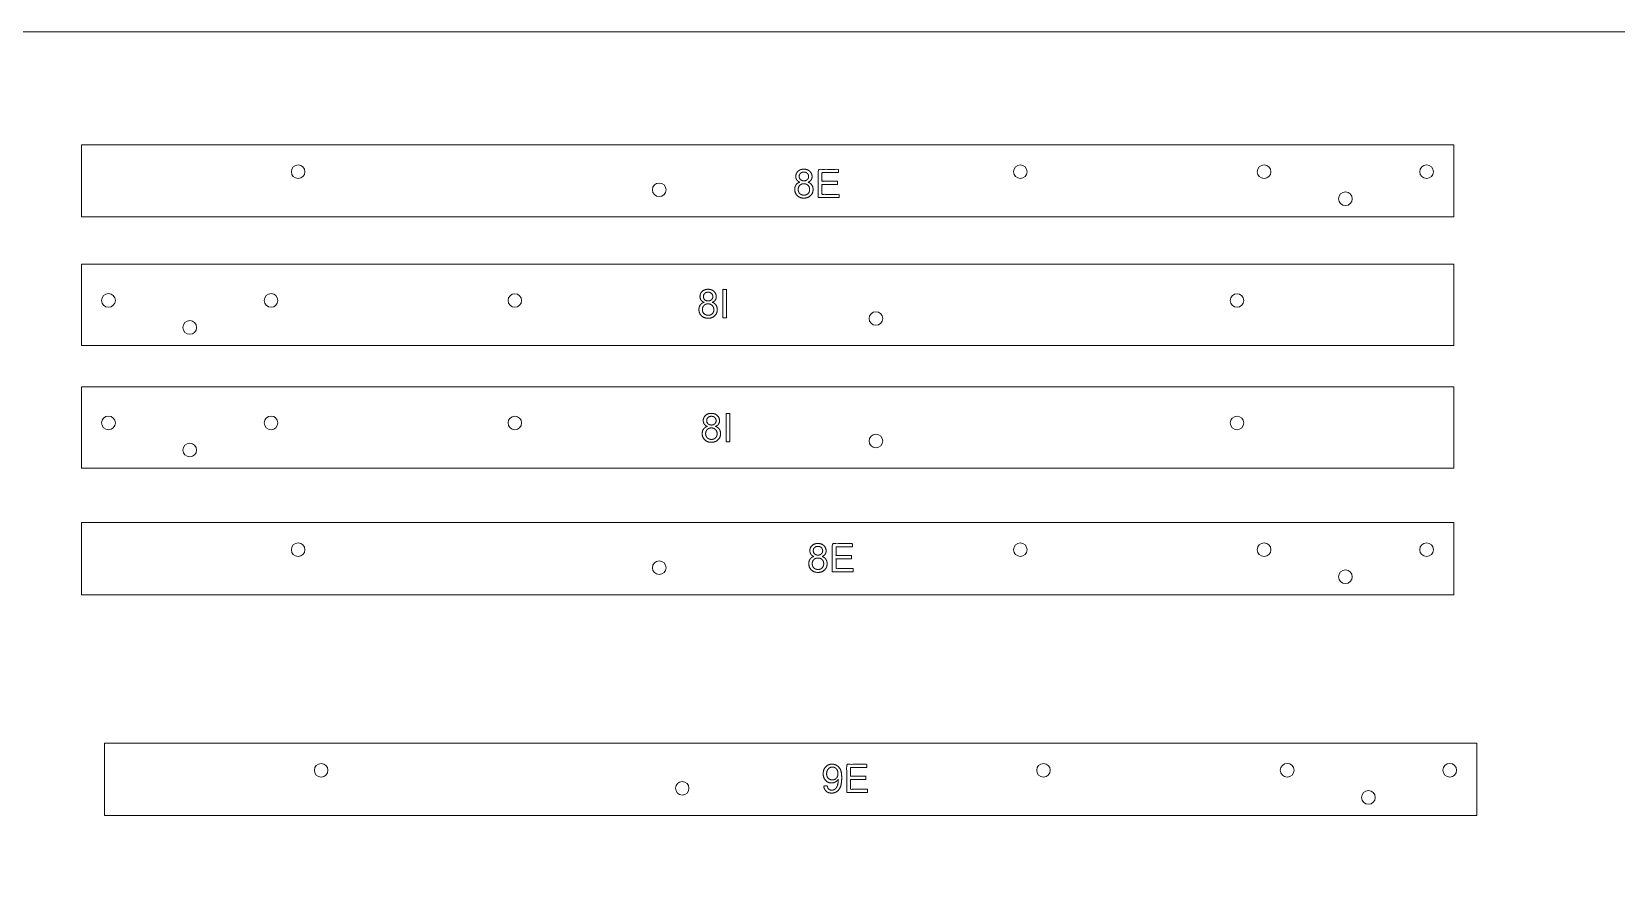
# Model space of a CAD drawing. Header units: millimetres. Extents: x -47944 to 26607, y -7127 to 10342.
# Drawn here: x 19271 to 20241, y -2065 to -1553 of the extents above; entities that cross this region are included whole.
import ezdxf

# ---------------------------------------------------------------- set-up
doc = ezdxf.new("R2010")
doc.units = ezdxf.units.MM
doc.header["$MEASUREMENT"] = 0
doc.layers.add('CORTE', color=5, linetype='Continuous', lineweight=0)
doc.layers.add('MARCADO DE PISTAS', color=1, linetype='Continuous', lineweight=0)

# ---------------------------------------------------------------- blocks, each defined once
blk = doc.blocks.new('BLOCK 173')
at = {"layer": 'CORTE', "color": 255, "lineweight": 5}
blk.add_open_spline([(9.0469, 4.7697), (9.0469, 4.7729), (9.0444, 4.7753), (9.0413, 4.7753), (9.0382, 4.7753), (9.0357, 4.7729), (9.0357, 4.7697), (9.0357, 4.7667), (9.0382, 4.7642), (9.0413, 4.7642), (9.0444, 4.7642), (9.0469, 4.7667), (9.0469, 4.7697), (9.0469, 4.7697), (9.0469, 4.7697), (9.0469, 4.7697)], degree=3, knots=[0, 0, 0, 0, 1, 1, 1, 2, 2, 2, 3, 3, 3, 4, 4, 4, 5, 5, 5, 5], dxfattribs=at)
blk = doc.blocks.new('BLOCK 174')
at = {"layer": 'CORTE', "color": 255, "lineweight": 5}
blk.add_open_spline([(9.3429, 4.9234), (9.3429, 4.9265), (9.3403, 4.929), (9.3373, 4.929), (9.3342, 4.929), (9.3317, 4.9265), (9.3317, 4.9234), (9.3317, 4.9203), (9.3342, 4.9178), (9.3373, 4.9178), (9.3403, 4.9178), (9.3429, 4.9203), (9.3429, 4.9234), (9.3429, 4.9234), (9.3429, 4.9234), (9.3429, 4.9234)], degree=3, knots=[0, 0, 0, 0, 1, 1, 1, 2, 2, 2, 3, 3, 3, 4, 4, 4, 5, 5, 5, 5], dxfattribs=at)
blk = doc.blocks.new('BLOCK 175')
at = {"layer": 'CORTE', "color": 255, "lineweight": 5}
blk.add_open_spline([(9.7378, 5.1686), (9.7378, 5.1718), (9.7353, 5.1742), (9.7322, 5.1742), (9.7291, 5.1742), (9.7267, 5.1718), (9.7267, 5.1686), (9.7267, 5.1656), (9.7291, 5.163), (9.7322, 5.163), (9.7353, 5.163), (9.7378, 5.1656), (9.7378, 5.1686), (9.7378, 5.1686), (9.7378, 5.1686), (9.7378, 5.1686)], degree=3, knots=[0, 0, 0, 0, 1, 1, 1, 2, 2, 2, 3, 3, 3, 4, 4, 4, 5, 5, 5, 5], dxfattribs=at)
blk = doc.blocks.new('BLOCK 176')
at = {"layer": 'CORTE', "color": 255, "lineweight": 5}
blk.add_lwpolyline([(9.981, 5.2692), (8.9986, 4.702), (8.9687, 4.7537), (9.9512, 5.3209), (9.981, 5.2692)], dxfattribs=at)
blk = doc.blocks.new('BLOCK 177')
at = {"layer": 'CORTE', "color": 255, "lineweight": 5}
blk.add_open_spline([(9.8323, 5.2231), (9.8323, 5.2263), (9.8298, 5.2288), (9.8266, 5.2288), (9.8235, 5.2288), (9.821, 5.2263), (9.821, 5.2231), (9.821, 5.22), (9.8235, 5.2175), (9.8266, 5.2175), (9.8298, 5.2175), (9.8323, 5.22), (9.8323, 5.2231), (9.8323, 5.2231), (9.8323, 5.2231), (9.8323, 5.2231)], degree=3, knots=[0, 0, 0, 0, 1, 1, 1, 2, 2, 2, 3, 3, 3, 4, 4, 4, 5, 5, 5, 5], dxfattribs=at)
blk = doc.blocks.new('BLOCK 178')
at = {"layer": 'CORTE', "color": 255, "lineweight": 5}
blk.add_open_spline([(9.9017, 5.2374), (9.9017, 5.2405), (9.8992, 5.243), (9.896, 5.243), (9.8929, 5.243), (9.8903, 5.2405), (9.8903, 5.2374), (9.8903, 5.2342), (9.8929, 5.2317), (9.896, 5.2317), (9.8992, 5.2317), (9.9017, 5.2342), (9.9017, 5.2374), (9.9017, 5.2374), (9.9017, 5.2374), (9.9017, 5.2374)], degree=3, knots=[0, 0, 0, 0, 1, 1, 1, 2, 2, 2, 3, 3, 3, 4, 4, 4, 5, 5, 5, 5], dxfattribs=at)
blk = doc.blocks.new('BLOCK 179')
at = {"layer": 'CORTE', "color": 255, "lineweight": 5}
blk.add_open_spline([(9.9487, 5.2903), (9.9487, 5.2935), (9.9462, 5.296), (9.943, 5.296), (9.9399, 5.296), (9.9373, 5.2935), (9.9373, 5.2903), (9.9373, 5.2872), (9.9399, 5.2847), (9.943, 5.2847), (9.9462, 5.2847), (9.9487, 5.2872), (9.9487, 5.2903), (9.9487, 5.2903), (9.9487, 5.2903), (9.9487, 5.2903)], degree=3, knots=[0, 0, 0, 0, 1, 1, 1, 2, 2, 2, 3, 3, 3, 4, 4, 4, 5, 5, 5, 5], dxfattribs=at)
blk = doc.blocks.new('BLOCK 172')
at = {"layer": 'CORTE'}
for name in ['BLOCK 176', 'BLOCK 179', 'BLOCK 178', 'BLOCK 177', 'BLOCK 175', 'BLOCK 174', 'BLOCK 173']:
    blk.add_blockref(name, (0, 0), dxfattribs=at)
blk = doc.blocks.new('BLOCK 29')
at = {"layer": 'CORTE', "color": 255, "lineweight": 5}
blk.add_open_spline([(0.9214, 3.2976), (0.9214, 3.3007), (0.9189, 3.3032), (0.9158, 3.3032), (0.9127, 3.3032), (0.9102, 3.3007), (0.9102, 3.2976), (0.9102, 3.2945), (0.9127, 3.292), (0.9158, 3.292), (0.9189, 3.292), (0.9214, 3.2945), (0.9214, 3.2976), (0.9214, 3.2976), (0.9214, 3.2976), (0.9214, 3.2976)], degree=3, knots=[0, 0, 0, 0, 1, 1, 1, 2, 2, 2, 3, 3, 3, 4, 4, 4, 5, 5, 5, 5], dxfattribs=at)
blk = doc.blocks.new('BLOCK 30')
at = {"layer": 'CORTE', "color": 255, "lineweight": 5}
blk.add_open_spline([(1.5184, 3.2976), (1.5184, 3.3007), (1.5159, 3.3032), (1.5128, 3.3032), (1.5097, 3.3032), (1.5072, 3.3007), (1.5072, 3.2976), (1.5072, 3.2945), (1.5097, 3.292), (1.5128, 3.292), (1.5159, 3.292), (1.5184, 3.2945), (1.5184, 3.2976), (1.5184, 3.2976), (1.5184, 3.2976), (1.5184, 3.2976)], degree=3, knots=[0, 0, 0, 0, 1, 1, 1, 2, 2, 2, 3, 3, 3, 4, 4, 4, 5, 5, 5, 5], dxfattribs=at)
blk = doc.blocks.new('BLOCK 31')
at = {"layer": 'CORTE', "color": 255, "lineweight": 5}
blk.add_open_spline([(1.2199, 3.2827), (1.2199, 3.2858), (1.2174, 3.2883), (1.2143, 3.2883), (1.2112, 3.2883), (1.2087, 3.2858), (1.2087, 3.2827), (1.2087, 3.2796), (1.2112, 3.2771), (1.2143, 3.2771), (1.2174, 3.2771), (1.2199, 3.2796), (1.2199, 3.2827), (1.2199, 3.2827), (1.2199, 3.2827), (1.2199, 3.2827)], degree=3, knots=[0, 0, 0, 0, 1, 1, 1, 2, 2, 2, 3, 3, 3, 4, 4, 4, 5, 5, 5, 5], dxfattribs=at)
blk = doc.blocks.new('BLOCK 32')
at = {"layer": 'CORTE', "color": 255, "lineweight": 5}
blk.add_lwpolyline([(0.7366, 3.2603), (0.7366, 3.32), (1.8711, 3.32), (1.8711, 3.2603), (0.7366, 3.2603)], dxfattribs=at)
blk = doc.blocks.new('BLOCK 33')
at = {"layer": 'CORTE', "color": 255, "lineweight": 5}
blk.add_open_spline([(1.72, 3.2976), (1.72, 3.3008), (1.7175, 3.3033), (1.7143, 3.3033), (1.7112, 3.3033), (1.7087, 3.3008), (1.7087, 3.2976), (1.7087, 3.2945), (1.7112, 3.292), (1.7143, 3.292), (1.7175, 3.292), (1.72, 3.2945), (1.72, 3.2976), (1.72, 3.2976), (1.72, 3.2976), (1.72, 3.2976)], degree=3, knots=[0, 0, 0, 0, 1, 1, 1, 2, 2, 2, 3, 3, 3, 4, 4, 4, 5, 5, 5, 5], dxfattribs=at)
blk = doc.blocks.new('BLOCK 34')
at = {"layer": 'CORTE', "color": 255, "lineweight": 5}
blk.add_open_spline([(1.7872, 3.2752), (1.7872, 3.2783), (1.7846, 3.2809), (1.7815, 3.2809), (1.7784, 3.2809), (1.7758, 3.2783), (1.7758, 3.2752), (1.7758, 3.2721), (1.7784, 3.2696), (1.7815, 3.2696), (1.7846, 3.2696), (1.7872, 3.2721), (1.7872, 3.2752), (1.7872, 3.2752), (1.7872, 3.2752), (1.7872, 3.2752)], degree=3, knots=[0, 0, 0, 0, 1, 1, 1, 2, 2, 2, 3, 3, 3, 4, 4, 4, 5, 5, 5, 5], dxfattribs=at)
blk = doc.blocks.new('BLOCK 35')
at = {"layer": 'CORTE', "color": 255, "lineweight": 5}
blk.add_open_spline([(1.8543, 3.2976), (1.8543, 3.3008), (1.8518, 3.3033), (1.8487, 3.3033), (1.8455, 3.3033), (1.843, 3.3008), (1.843, 3.2976), (1.843, 3.2945), (1.8455, 3.292), (1.8487, 3.292), (1.8518, 3.292), (1.8543, 3.2945), (1.8543, 3.2976), (1.8543, 3.2976), (1.8543, 3.2976), (1.8543, 3.2976)], degree=3, knots=[0, 0, 0, 0, 1, 1, 1, 2, 2, 2, 3, 3, 3, 4, 4, 4, 5, 5, 5, 5], dxfattribs=at)
blk = doc.blocks.new('BLOCK 28')
at = {"layer": 'CORTE'}
for name in ['BLOCK 32', 'BLOCK 29', 'BLOCK 30', 'BLOCK 33', 'BLOCK 35', 'BLOCK 31', 'BLOCK 34']:
    blk.add_blockref(name, (0, 0), dxfattribs=at)
blk = doc.blocks.new('BLOCK 20')
at = {"layer": 'CORTE', "color": 255, "lineweight": 5}
blk.add_lwpolyline([(1.7087, 3.5975), (0.5742, 3.5975)], dxfattribs=at)
blk = doc.blocks.new('BLOCK 21')
at = {"layer": 'CORTE', "color": 255, "lineweight": 5}
blk.add_lwpolyline([(1.7087, 3.5975), (0.5742, 3.5975), (0.5742, 3.5303), (1.7087, 3.5303), (1.7087, 3.5975)], dxfattribs=at)
blk = doc.blocks.new('BLOCK 22')
at = {"layer": 'CORTE', "color": 255, "lineweight": 5}
blk.add_open_spline([(0.9381, 3.5676), (0.9381, 3.5707), (0.9356, 3.5732), (0.9325, 3.5732), (0.9294, 3.5732), (0.9269, 3.5707), (0.9269, 3.5676), (0.9269, 3.5645), (0.9294, 3.562), (0.9325, 3.562), (0.9356, 3.562), (0.9381, 3.5645), (0.9381, 3.5676), (0.9381, 3.5676), (0.9381, 3.5676), (0.9381, 3.5676)], degree=3, knots=[0, 0, 0, 0, 1, 1, 1, 2, 2, 2, 3, 3, 3, 4, 4, 4, 5, 5, 5, 5], dxfattribs=at)
blk = doc.blocks.new('BLOCK 23')
at = {"layer": 'CORTE', "color": 255, "lineweight": 5}
blk.add_open_spline([(1.5351, 3.5676), (1.5351, 3.5707), (1.5326, 3.5732), (1.5295, 3.5732), (1.5265, 3.5732), (1.5239, 3.5707), (1.5239, 3.5676), (1.5239, 3.5645), (1.5265, 3.562), (1.5295, 3.562), (1.5326, 3.562), (1.5351, 3.5645), (1.5351, 3.5676), (1.5351, 3.5676), (1.5351, 3.5676), (1.5351, 3.5676)], degree=3, knots=[0, 0, 0, 0, 1, 1, 1, 2, 2, 2, 3, 3, 3, 4, 4, 4, 5, 5, 5, 5], dxfattribs=at)
blk = doc.blocks.new('BLOCK 24')
at = {"layer": 'CORTE', "color": 255, "lineweight": 5}
blk.add_open_spline([(1.2366, 3.5527), (1.2366, 3.5558), (1.2341, 3.5583), (1.231, 3.5583), (1.2279, 3.5583), (1.2254, 3.5558), (1.2254, 3.5527), (1.2254, 3.5496), (1.2279, 3.5471), (1.231, 3.5471), (1.2341, 3.5471), (1.2366, 3.5496), (1.2366, 3.5527), (1.2366, 3.5527), (1.2366, 3.5527), (1.2366, 3.5527)], degree=3, knots=[0, 0, 0, 0, 1, 1, 1, 2, 2, 2, 3, 3, 3, 4, 4, 4, 5, 5, 5, 5], dxfattribs=at)
blk = doc.blocks.new('BLOCK 25')
at = {"layer": 'CORTE', "color": 255, "lineweight": 5}
blk.add_open_spline([(0.6023, 3.5676), (0.6023, 3.5708), (0.5997, 3.5733), (0.5966, 3.5733), (0.5935, 3.5733), (0.5909, 3.5708), (0.5909, 3.5676), (0.5909, 3.5645), (0.5935, 3.562), (0.5966, 3.562), (0.5997, 3.562), (0.6023, 3.5645), (0.6023, 3.5676), (0.6023, 3.5676), (0.6023, 3.5676), (0.6023, 3.5676)], degree=3, knots=[0, 0, 0, 0, 1, 1, 1, 2, 2, 2, 3, 3, 3, 4, 4, 4, 5, 5, 5, 5], dxfattribs=at)
blk = doc.blocks.new('BLOCK 26')
at = {"layer": 'CORTE', "color": 255, "lineweight": 5}
blk.add_open_spline([(0.6695, 3.5452), (0.6695, 3.5484), (0.6669, 3.5509), (0.6638, 3.5509), (0.6607, 3.5509), (0.6581, 3.5484), (0.6581, 3.5452), (0.6581, 3.5421), (0.6607, 3.5396), (0.6638, 3.5396), (0.6669, 3.5396), (0.6695, 3.5421), (0.6695, 3.5452), (0.6695, 3.5452), (0.6695, 3.5452), (0.6695, 3.5452)], degree=3, knots=[0, 0, 0, 0, 1, 1, 1, 2, 2, 2, 3, 3, 3, 4, 4, 4, 5, 5, 5, 5], dxfattribs=at)
blk = doc.blocks.new('BLOCK 27')
at = {"layer": 'CORTE', "color": 255, "lineweight": 5}
blk.add_open_spline([(0.7366, 3.5676), (0.7366, 3.5708), (0.7341, 3.5733), (0.731, 3.5733), (0.7278, 3.5733), (0.7253, 3.5708), (0.7253, 3.5676), (0.7253, 3.5645), (0.7278, 3.562), (0.731, 3.562), (0.7341, 3.562), (0.7366, 3.5645), (0.7366, 3.5676), (0.7366, 3.5676), (0.7366, 3.5676), (0.7366, 3.5676)], degree=3, knots=[0, 0, 0, 0, 1, 1, 1, 2, 2, 2, 3, 3, 3, 4, 4, 4, 5, 5, 5, 5], dxfattribs=at)
blk = doc.blocks.new('BLOCK 19')
at = {"layer": 'CORTE'}
for name in ['BLOCK 20', 'BLOCK 21', 'BLOCK 25', 'BLOCK 27', 'BLOCK 22', 'BLOCK 23', 'BLOCK 26', 'BLOCK 24']:
    blk.add_blockref(name, (0, 0), dxfattribs=at)
blk = doc.blocks.new('BLOCK 12')
at = {"layer": 'CORTE', "color": 255, "lineweight": 5}
blk.add_open_spline([(-0.2131, 3.7037), (-0.2131, 3.7068), (-0.2156, 3.7093), (-0.2187, 3.7093), (-0.2218, 3.7093), (-0.2243, 3.7068), (-0.2243, 3.7037), (-0.2243, 3.7006), (-0.2218, 3.6981), (-0.2187, 3.6981), (-0.2156, 3.6981), (-0.2131, 3.7006), (-0.2131, 3.7037), (-0.2131, 3.7037), (-0.2131, 3.7037), (-0.2131, 3.7037)], degree=3, knots=[0, 0, 0, 0, 1, 1, 1, 2, 2, 2, 3, 3, 3, 4, 4, 4, 5, 5, 5, 5], dxfattribs=at)
blk = doc.blocks.new('BLOCK 13')
at = {"layer": 'CORTE', "color": 255, "lineweight": 5}
blk.add_open_spline([(0.384, 3.7037), (0.384, 3.7068), (0.3815, 3.7093), (0.3784, 3.7093), (0.3753, 3.7093), (0.3728, 3.7068), (0.3728, 3.7037), (0.3728, 3.7006), (0.3753, 3.6981), (0.3784, 3.6981), (0.3815, 3.6981), (0.384, 3.7006), (0.384, 3.7037), (0.384, 3.7037), (0.384, 3.7037), (0.384, 3.7037)], degree=3, knots=[0, 0, 0, 0, 1, 1, 1, 2, 2, 2, 3, 3, 3, 4, 4, 4, 5, 5, 5, 5], dxfattribs=at)
blk = doc.blocks.new('BLOCK 14')
at = {"layer": 'CORTE', "color": 255, "lineweight": 5}
blk.add_open_spline([(0.0854, 3.6888), (0.0854, 3.6919), (0.0829, 3.6943), (0.0798, 3.6943), (0.0768, 3.6943), (0.0743, 3.6919), (0.0743, 3.6888), (0.0743, 3.6857), (0.0768, 3.6832), (0.0798, 3.6832), (0.0829, 3.6832), (0.0854, 3.6857), (0.0854, 3.6888), (0.0854, 3.6888), (0.0854, 3.6888), (0.0854, 3.6888)], degree=3, knots=[0, 0, 0, 0, 1, 1, 1, 2, 2, 2, 3, 3, 3, 4, 4, 4, 5, 5, 5, 5], dxfattribs=at)
blk = doc.blocks.new('BLOCK 15')
at = {"layer": 'CORTE', "color": 255, "lineweight": 5}
blk.add_lwpolyline([(-0.3978, 3.6664), (-0.3978, 3.7261), (0.7366, 3.7261), (0.7366, 3.6664), (-0.3978, 3.6664)], dxfattribs=at)
blk = doc.blocks.new('BLOCK 16')
at = {"layer": 'CORTE', "color": 255, "lineweight": 5}
blk.add_open_spline([(0.5856, 3.7037), (0.5856, 3.7068), (0.583, 3.7094), (0.5799, 3.7094), (0.5768, 3.7094), (0.5742, 3.7068), (0.5742, 3.7037), (0.5742, 3.7006), (0.5768, 3.698), (0.5799, 3.698), (0.583, 3.698), (0.5856, 3.7006), (0.5856, 3.7037), (0.5856, 3.7037), (0.5856, 3.7037), (0.5856, 3.7037)], degree=3, knots=[0, 0, 0, 0, 1, 1, 1, 2, 2, 2, 3, 3, 3, 4, 4, 4, 5, 5, 5, 5], dxfattribs=at)
blk = doc.blocks.new('BLOCK 17')
at = {"layer": 'CORTE', "color": 255, "lineweight": 5}
blk.add_open_spline([(0.6527, 3.6813), (0.6527, 3.6844), (0.6502, 3.687), (0.6471, 3.687), (0.6439, 3.687), (0.6414, 3.6844), (0.6414, 3.6813), (0.6414, 3.6782), (0.6439, 3.6756), (0.6471, 3.6756), (0.6502, 3.6756), (0.6527, 3.6782), (0.6527, 3.6813), (0.6527, 3.6813), (0.6527, 3.6813), (0.6527, 3.6813)], degree=3, knots=[0, 0, 0, 0, 1, 1, 1, 2, 2, 2, 3, 3, 3, 4, 4, 4, 5, 5, 5, 5], dxfattribs=at)
blk = doc.blocks.new('BLOCK 18')
at = {"layer": 'CORTE', "color": 255, "lineweight": 5}
blk.add_open_spline([(0.7199, 3.7037), (0.7199, 3.7068), (0.7174, 3.7094), (0.7142, 3.7094), (0.7111, 3.7094), (0.7086, 3.7068), (0.7086, 3.7037), (0.7086, 3.7006), (0.7111, 3.698), (0.7142, 3.698), (0.7174, 3.698), (0.7199, 3.7006), (0.7199, 3.7037), (0.7199, 3.7037), (0.7199, 3.7037), (0.7199, 3.7037)], degree=3, knots=[0, 0, 0, 0, 1, 1, 1, 2, 2, 2, 3, 3, 3, 4, 4, 4, 5, 5, 5, 5], dxfattribs=at)
blk = doc.blocks.new('BLOCK 11')
at = {"layer": 'CORTE'}
for name in ['BLOCK 15', 'BLOCK 12', 'BLOCK 13', 'BLOCK 16', 'BLOCK 18', 'BLOCK 14', 'BLOCK 17']:
    blk.add_blockref(name, (0, 0), dxfattribs=at)

msp = doc.modelspace()

# ---------------------------------------------------------------- linework, layer by layer
at = {"layer": 'MARCADO DE PISTAS'}
msp.add_lwpolyline([(18272.025, -2772.893), (20712.025, -2772.893), (20712.025, -1552.893), (18272.025, -1552.893), (18272.025, -2772.893)], dxfattribs=at)
for points, knots in [([(19741.54, -1645.09), (19740.023, -1645.506), (19739.201, -1646.655), (19738.379, -1647.803), (19738.379, -1649.504), (19738.379, -1651.789), (19739.924, -1653.318), (19741.47, -1654.848), (19743.991, -1654.848), (19746.512, -1654.848), (19748.057, -1653.325), (19749.603, -1651.802), (19749.603, -1649.565), (19749.603, -1647.945), (19748.811, -1646.779), (19748.018, -1645.613), (19746.502, -1645.09), (19747.749, -1644.606), (19748.361, -1643.718), (19748.974, -1642.83), (19748.974, -1641.628), (19748.974, -1639.745), (19747.597, -1638.432), (19746.22, -1637.119), (19743.961, -1637.119), (19741.714, -1637.119), (19740.361, -1638.402), (19739.008, -1639.686), (19739.008, -1641.569), (19739.008, -1642.818), (19739.629, -1643.712), (19740.25, -1644.606), (19741.54, -1645.09)], [-16, -16, -16, -15, -15, -14, -14, -13, -13, -12, -12, -11, -11, -10, -10, -9, -9, -8, -8, -7, -7, -6, -6, -5, -5, -4, -4, -3, -3, -2, -2, -1, -1, 0, 0, 0]), ([(19741.106, -1641.507), (19741.106, -1642.717), (19741.889, -1643.485), (19742.671, -1644.252), (19744.015, -1644.252), (19745.323, -1644.252), (19746.1, -1643.49), (19746.876, -1642.728), (19746.876, -1641.623), (19746.876, -1640.473), (19746.075, -1639.688), (19745.274, -1638.902), (19743.991, -1638.902), (19742.696, -1638.902), (19741.901, -1639.67), (19741.106, -1640.438), (19741.106, -1641.507)], [0, 0, 0, 1, 1, 2, 2, 3, 3, 4, 4, 5, 5, 6, 6, 7, 7, 8, 8, 8]), ([(19752.75, -1654.533), (19759.149, -1654.533), (19765.548, -1654.533), (19765.548, -1653.536), (19765.548, -1652.54), (19760.303, -1652.54), (19755.058, -1652.54), (19755.058, -1649.55), (19755.058, -1646.56), (19759.779, -1646.56), (19764.499, -1646.56), (19764.499, -1645.564), (19764.499, -1644.567), (19759.779, -1644.567), (19755.058, -1644.567), (19755.058, -1641.892), (19755.058, -1639.217), (19760.093, -1639.217), (19765.129, -1639.217), (19765.129, -1638.221), (19765.129, -1637.224), (19758.939, -1637.224), (19752.75, -1637.224), (19752.75, -1645.878), (19752.75, -1654.533)], [-12, -12, -12, -11, -11, -10, -10, -9, -9, -8, -8, -7, -7, -6, -6, -5, -5, -4, -4, -3, -3, -2, -2, -1, -1, 0, 0, 0]), ([(19740.477, -1649.514), (19740.477, -1650.425), (19740.88, -1651.278), (19741.283, -1652.13), (19742.157, -1652.597), (19743.032, -1653.064), (19744.009, -1653.064), (19745.579, -1653.064), (19746.542, -1652.082), (19747.505, -1651.101), (19747.505, -1649.586), (19747.505, -1648.047), (19746.513, -1647.041), (19745.52, -1646.036), (19743.938, -1646.036), (19742.389, -1646.036), (19741.433, -1647.03), (19740.477, -1648.024), (19740.477, -1649.514)], [0, 0, 0, 1, 1, 2, 2, 3, 3, 4, 4, 5, 5, 6, 6, 7, 7, 8, 8, 9, 9, 9]), ([(19682.877, -1718.671), (19681.359, -1719.088), (19680.537, -1720.236), (19679.715, -1721.384), (19679.715, -1723.085), (19679.715, -1725.37), (19681.261, -1726.9), (19682.806, -1728.429), (19685.327, -1728.429), (19687.848, -1728.429), (19689.394, -1726.906), (19690.94, -1725.383), (19690.94, -1723.146), (19690.94, -1721.527), (19690.147, -1720.36), (19689.355, -1719.194), (19687.838, -1718.671), (19689.086, -1718.188), (19689.698, -1717.299), (19690.31, -1716.411), (19690.31, -1715.209), (19690.31, -1713.326), (19688.933, -1712.013), (19687.556, -1710.7), (19685.298, -1710.7), (19683.051, -1710.7), (19681.698, -1711.984), (19680.344, -1713.267), (19680.344, -1715.15), (19680.344, -1716.399), (19680.966, -1717.294), (19681.587, -1718.188), (19682.877, -1718.671)], [-16, -16, -16, -15, -15, -14, -14, -13, -13, -12, -12, -11, -11, -10, -10, -9, -9, -8, -8, -7, -7, -6, -6, -5, -5, -4, -4, -3, -3, -2, -2, -1, -1, 0, 0, 0]), ([(19682.443, -1715.088), (19682.443, -1716.298), (19683.225, -1717.066), (19684.008, -1717.834), (19685.352, -1717.834), (19686.66, -1717.834), (19687.436, -1717.071), (19688.212, -1716.309), (19688.212, -1715.205), (19688.212, -1714.054), (19687.411, -1713.269), (19686.611, -1712.484), (19685.327, -1712.484), (19684.032, -1712.484), (19683.237, -1713.252), (19682.443, -1714.019), (19682.443, -1715.088)], [0, 0, 0, 1, 1, 2, 2, 3, 3, 4, 4, 5, 5, 6, 6, 7, 7, 8, 8, 8]), ([(19694.296, -1728.114), (19695.45, -1728.114), (19696.604, -1728.114), (19696.604, -1719.46), (19696.604, -1710.805), (19695.45, -1710.805), (19694.296, -1710.805), (19694.296, -1719.46), (19694.296, -1728.114)], [-4, -4, -4, -3, -3, -2, -2, -1, -1, 0, 0, 0]), ([(19681.813, -1723.095), (19681.813, -1724.007), (19682.216, -1724.859), (19682.62, -1725.711), (19683.494, -1726.178), (19684.368, -1726.645), (19685.345, -1726.645), (19686.916, -1726.645), (19687.879, -1725.664), (19688.842, -1724.682), (19688.842, -1723.167), (19688.842, -1721.628), (19687.849, -1720.623), (19686.857, -1719.617), (19685.275, -1719.617), (19683.726, -1719.617), (19682.77, -1720.611), (19681.813, -1721.605), (19681.813, -1723.095)], [0, 0, 0, 1, 1, 2, 2, 3, 3, 4, 4, 5, 5, 6, 6, 7, 7, 8, 8, 9, 9, 9]), ([(19684.877, -1794.688), (19683.359, -1795.104), (19682.537, -1796.252), (19681.715, -1797.4), (19681.715, -1799.102), (19681.715, -1801.387), (19683.261, -1802.916), (19684.807, -1804.445), (19687.328, -1804.445), (19689.849, -1804.445), (19691.394, -1802.922), (19692.94, -1801.4), (19692.94, -1799.162), (19692.94, -1797.543), (19692.148, -1796.377), (19691.355, -1795.21), (19689.839, -1794.688), (19691.086, -1794.204), (19691.698, -1793.316), (19692.311, -1792.427), (19692.311, -1791.226), (19692.311, -1789.342), (19690.934, -1788.03), (19689.557, -1786.717), (19687.298, -1786.717), (19685.051, -1786.717), (19683.698, -1788), (19682.345, -1789.283), (19682.345, -1791.167), (19682.345, -1792.416), (19682.966, -1793.31), (19683.587, -1794.204), (19684.877, -1794.688)], [-16, -16, -16, -15, -15, -14, -14, -13, -13, -12, -12, -11, -11, -10, -10, -9, -9, -8, -8, -7, -7, -6, -6, -5, -5, -4, -4, -3, -3, -2, -2, -1, -1, 0, 0, 0]), ([(19684.443, -1791.104), (19684.443, -1792.314), (19685.226, -1793.082), (19686.008, -1793.85), (19687.352, -1793.85), (19688.66, -1793.85), (19689.436, -1793.088), (19690.213, -1792.326), (19690.213, -1791.221), (19690.213, -1790.07), (19689.412, -1789.285), (19688.611, -1788.5), (19687.328, -1788.5), (19686.033, -1788.5), (19685.238, -1789.268), (19684.443, -1790.036), (19684.443, -1791.104)], [0, 0, 0, 1, 1, 2, 2, 3, 3, 4, 4, 5, 5, 6, 6, 7, 7, 8, 8, 8]), ([(19696.297, -1804.13), (19697.451, -1804.13), (19698.605, -1804.13), (19698.605, -1795.476), (19698.605, -1786.821), (19697.451, -1786.821), (19696.297, -1786.821), (19696.297, -1795.476), (19696.297, -1804.13)], [-4, -4, -4, -3, -3, -2, -2, -1, -1, 0, 0, 0]), ([(19683.814, -1799.111), (19683.814, -1800.023), (19684.217, -1800.875), (19684.62, -1801.727), (19685.494, -1802.195), (19686.369, -1802.662), (19687.346, -1802.662), (19688.916, -1802.662), (19689.879, -1801.68), (19690.842, -1800.698), (19690.842, -1799.184), (19690.842, -1797.644), (19689.849, -1796.639), (19688.857, -1795.633), (19687.275, -1795.633), (19685.726, -1795.633), (19684.77, -1796.627), (19683.814, -1797.622), (19683.814, -1799.111)], [0, 0, 0, 1, 1, 2, 2, 3, 3, 4, 4, 5, 5, 6, 6, 7, 7, 8, 8, 9, 9, 9]), ([(19750.144, -1874.377), (19748.626, -1874.794), (19747.804, -1875.942), (19746.982, -1877.09), (19746.982, -1878.791), (19746.982, -1881.076), (19748.527, -1882.606), (19750.073, -1884.135), (19752.594, -1884.135), (19755.115, -1884.135), (19756.661, -1882.612), (19758.206, -1881.089), (19758.206, -1878.852), (19758.206, -1877.233), (19757.414, -1876.066), (19756.621, -1874.9), (19755.105, -1874.377), (19756.352, -1873.894), (19756.965, -1873.005), (19757.577, -1872.117), (19757.577, -1870.916), (19757.577, -1869.032), (19756.2, -1867.719), (19754.823, -1866.406), (19752.564, -1866.406), (19750.317, -1866.406), (19748.964, -1867.69), (19747.611, -1868.973), (19747.611, -1870.857), (19747.611, -1872.106), (19748.232, -1873), (19748.854, -1873.894), (19750.144, -1874.377)], [-16, -16, -16, -15, -15, -14, -14, -13, -13, -12, -12, -11, -11, -10, -10, -9, -9, -8, -8, -7, -7, -6, -6, -5, -5, -4, -4, -3, -3, -2, -2, -1, -1, 0, 0, 0]), ([(19749.709, -1870.794), (19749.709, -1872.004), (19750.492, -1872.772), (19751.275, -1873.54), (19752.619, -1873.54), (19753.927, -1873.54), (19754.703, -1872.778), (19755.479, -1872.015), (19755.479, -1870.911), (19755.479, -1869.76), (19754.678, -1868.975), (19753.877, -1868.19), (19752.594, -1868.19), (19751.299, -1868.19), (19750.504, -1868.958), (19749.709, -1869.726), (19749.709, -1870.794)], [0, 0, 0, 1, 1, 2, 2, 3, 3, 4, 4, 5, 5, 6, 6, 7, 7, 8, 8, 8]), ([(19761.353, -1883.82), (19767.752, -1883.82), (19774.151, -1883.82), (19774.151, -1882.824), (19774.151, -1881.827), (19768.906, -1881.827), (19763.661, -1881.827), (19763.661, -1878.837), (19763.661, -1875.848), (19768.382, -1875.848), (19773.102, -1875.848), (19773.102, -1874.851), (19773.102, -1873.854), (19768.382, -1873.854), (19763.661, -1873.854), (19763.661, -1871.179), (19763.661, -1868.504), (19768.696, -1868.504), (19773.732, -1868.504), (19773.732, -1867.508), (19773.732, -1866.511), (19767.543, -1866.511), (19761.353, -1866.511), (19761.353, -1875.166), (19761.353, -1883.82)], [-12, -12, -12, -11, -11, -10, -10, -9, -9, -8, -8, -7, -7, -6, -6, -5, -5, -4, -4, -3, -3, -2, -2, -1, -1, 0, 0, 0]), ([(19749.08, -1878.801), (19749.08, -1879.713), (19749.483, -1880.565), (19749.886, -1881.417), (19750.761, -1881.884), (19751.635, -1882.352), (19752.612, -1882.352), (19754.182, -1882.352), (19755.145, -1881.37), (19756.108, -1880.388), (19756.108, -1878.873), (19756.108, -1877.334), (19755.116, -1876.329), (19754.123, -1875.323), (19752.542, -1875.323), (19750.993, -1875.323), (19750.036, -1876.317), (19749.08, -1877.311), (19749.08, -1878.801)], [0, 0, 0, 1, 1, 2, 2, 3, 3, 4, 4, 5, 5, 6, 6, 7, 7, 8, 8, 9, 9, 9]), ([(19756.115, -2015.03), (19756.374, -2017.074), (19757.655, -2018.203), (19758.936, -2019.331), (19760.958, -2019.331), (19762.863, -2019.331), (19764.279, -2018.301), (19765.695, -2017.271), (19766.412, -2015.299), (19767.129, -2013.327), (19767.129, -2010), (19767.129, -2006.802), (19766.407, -2005.114), (19765.684, -2003.427), (19764.291, -2002.515), (19762.899, -2001.603), (19761.217, -2001.603), (19758.891, -2001.603), (19757.346, -2003.212), (19755.8, -2004.822), (19755.8, -2007.461), (19755.8, -2010.018), (19757.283, -2011.58), (19758.767, -2013.142), (19760.911, -2013.142), (19762.194, -2013.142), (19763.295, -2012.512), (19764.395, -2011.881), (19765.031, -2010.869), (19765.043, -2011.15), (19765.043, -2011.291), (19765.043, -2012.611), (19764.727, -2013.884), (19764.412, -2015.156), (19763.972, -2015.905), (19763.532, -2016.653), (19762.775, -2017.1), (19762.019, -2017.548), (19761.05, -2017.548), (19759.917, -2017.548), (19759.194, -2016.901), (19758.47, -2016.255), (19758.213, -2014.82), (19757.164, -2014.925), (19756.115, -2015.03)], [-22, -22, -22, -21, -21, -20, -20, -19, -19, -18, -18, -17, -17, -16, -16, -15, -15, -14, -14, -13, -13, -12, -12, -11, -11, -10, -10, -9, -9, -8, -8, -7, -7, -6, -6, -5, -5, -4, -4, -3, -3, -2, -2, -1, -1, 0, 0, 0]), ([(19764.822, -2007.361), (19764.822, -2005.533), (19763.861, -2004.46), (19762.901, -2003.386), (19761.461, -2003.386), (19759.975, -2003.386), (19758.936, -2004.542), (19757.898, -2005.697), (19757.898, -2007.538), (19757.898, -2009.19), (19758.882, -2010.222), (19759.867, -2011.254), (19761.402, -2011.254), (19762.896, -2011.254), (19763.859, -2010.222), (19764.822, -2009.19), (19764.822, -2007.361)], [0, 0, 0, 1, 1, 2, 2, 3, 3, 4, 4, 5, 5, 6, 6, 7, 7, 8, 8, 8]), ([(19770.172, -2019.016), (19776.571, -2019.016), (19782.97, -2019.016), (19782.97, -2018.02), (19782.97, -2017.023), (19777.725, -2017.023), (19772.479, -2017.023), (19772.479, -2014.034), (19772.479, -2011.044), (19777.2, -2011.044), (19781.921, -2011.044), (19781.921, -2010.047), (19781.921, -2009.051), (19777.2, -2009.051), (19772.479, -2009.051), (19772.479, -2006.376), (19772.479, -2003.701), (19777.515, -2003.701), (19782.55, -2003.701), (19782.55, -2002.704), (19782.55, -2001.708), (19776.361, -2001.708), (19770.172, -2001.708), (19770.172, -2010.362), (19770.172, -2019.016)], [-12, -12, -12, -11, -11, -10, -10, -9, -9, -8, -8, -7, -7, -6, -6, -5, -5, -4, -4, -3, -3, -2, -2, -1, -1, 0, 0, 0])]:
    msp.add_open_spline(points, degree=2, knots=knots, dxfattribs=at)

# ---------------------------------------------------------------- block references
at = {"layer": 'CORTE', "xscale": 740.8080355572285, "yscale": 740.8080355572285, "zscale": 740.8080355572285}
for name, p in [('BLOCK 28', (18755.824, -4081.591)), ('BLOCK 19', (18876.142, -4360.459)), ('BLOCK 19', (18876.142, -4435.495)), ('BLOCK 28', (18755.824, -4313.116)), ('BLOCK 11', (19610.349, -4749.078))]:
    msp.add_blockref(name, p, dxfattribs=at)
at = {"layer": 'CORTE', "xscale": 740.8080355572284, "yscale": 740.8080355572284, "zscale": 740.8080355572285, "rotation": -29.99953168317249}
msp.add_blockref('BLOCK 172', (11858.001, -2094.126), dxfattribs=at)

doc.saveas('drawing.dxf')
